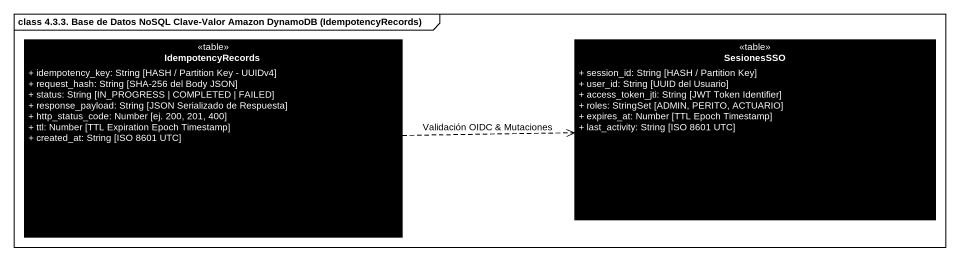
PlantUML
@startuml
mainframe class 4.3.3. Base de Datos NoSQL Clave-Valor Amazon DynamoDB (IdempotencyRecords)
hide circle
hide empty members
skinparam classAttributeIconSize 0
class IdempotencyRecords <<table>> #000000 {
  + idempotency_key: String [HASH / Partition Key - UUIDv4]
  + request_hash: String [SHA-256 del Body JSON]
  + status: String [IN_PROGRESS | COMPLETED | FAILED]
  + response_payload: String [JSON Serializado de Respuesta]
  + http_status_code: Number [ej. 200, 201, 400]
  + ttl: Number [TTL Expiration Epoch Timestamp]
  + created_at: String [ISO 8601 UTC]
}
class SesionesSSO <<table>> #000000 {
  + session_id: String [HASH / Partition Key]
  + user_id: String [UUID del Usuario]
  + access_token_jti: String [JWT Token Identifier]
  + roles: StringSet [ADMIN, PERITO, ACTUARIO]
  + expires_at: Number [TTL Epoch Timestamp]
  + last_activity: String [ISO 8601 UTC]
}
IdempotencyRecords .right.> SesionesSSO : Validación OIDC & Mutaciones
@enduml
